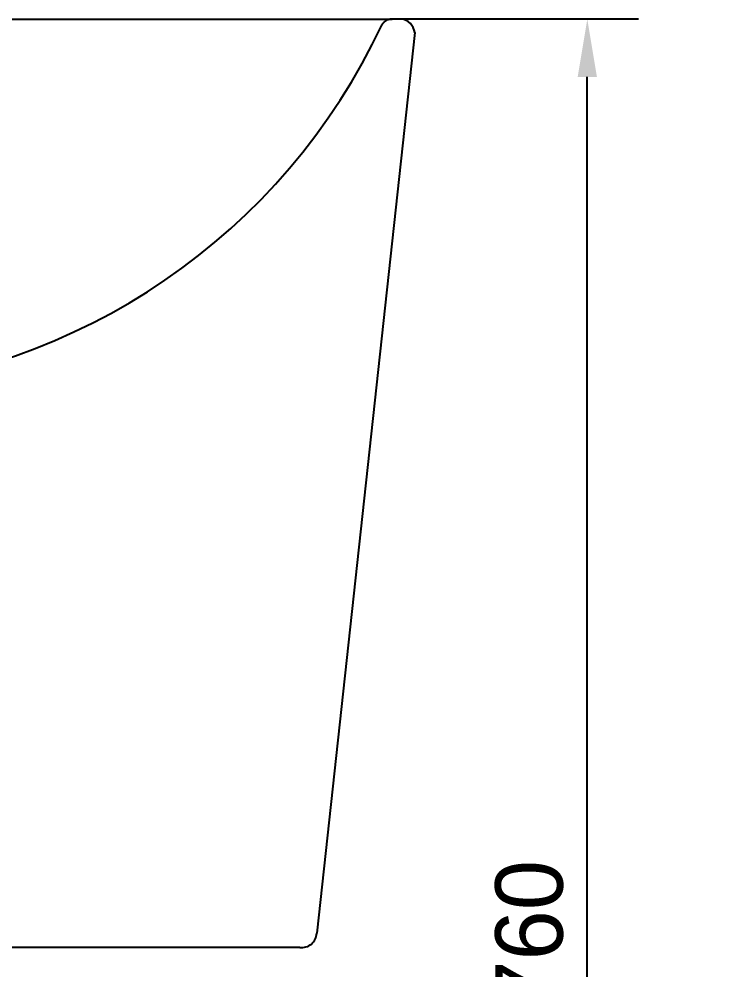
# Model space of a CAD drawing. Header units: millimetres. Extents: x 14558 to 16983, y -260 to 3171.
# Drawn here: x 15473.9 to 15766.4, y 995.3 to 1389.7 of the extents above; entities that cross this region are included whole.
import ezdxf
from ezdxf.lldxf.tags import DXFTag

# ---------------------------------------------------------------- set-up
doc = ezdxf.new("R2010")
doc.units = ezdxf.units.MM
doc.header["$LTSCALE"] = 0.2
doc.layers.add('2', color=2, linetype='HIDDEN')
doc.layers.add('DEFAULT', color=7, linetype='Continuous')
doc.styles.add('h', font='', dxfattribs={"height": 28})
doc.styles.get('h').set_extended_font_data('Haansoft Batang')
tags = doc.linetypes.add('HIDDEN', pattern=[9.525, 6.35, -3.175]).pattern_tags.tags
tags[6:7] = [DXFTag(74, 4), DXFTag(75, 0), DXFTag(340, '0'), DXFTag(46, 1.0), DXFTag(50, 0.0), DXFTag(44, 0.0), DXFTag(45, 0.0)]
tags[4:5] = [DXFTag(74, 4), DXFTag(75, 0), DXFTag(340, '0'), DXFTag(46, 1.0), DXFTag(50, 0.0), DXFTag(44, 0.0), DXFTag(45, 0.0)]
doc.dimstyles.new('AM_ISO$0', dxfattribs={"dimtxt": 28, "dimasz": 24, "dimexe": 10, "dimexo": 0, "dimgap": 10, "dimtad": 1, "dimdec": 0, "dimdsep": 46, "dimtxsty": 'h', "dimcen": -5, "dimclrd": 256, "dimclre": 256, "dimclrt": 256, "dimadec": 0, "dimazin": 2, "dimtp": 0.1, "dimtm": 0.1, "dimtfac": 0.71, "dimtdec": 0, "dimtmove": 0, "dimatfit": 3, "dimfxl": 0, "dimlwd": -1, "dimlwe": -1, "dimarcsym": 0})

# ---------------------------------------------------------------- blocks, each defined once
blk = doc.blocks.new('*D22')
at = {"linetype": 'ByBlock'}
for p, q in [((15730.87, 1389.65), (15699.67, 1389.65)), ((15709.67, 653.36), (15709.67, 1365.65)), ((15766.38, 629.36), (15699.67, 629.36))]:
    blk.add_line(p, q, dxfattribs=at)
for points in [[(15705.67, 1365.65), (15713.67, 1365.65), (15709.67, 1389.65)], [(15705.67, 653.36), (15713.67, 653.36), (15709.67, 629.36)]]:
    blk.add_solid(points)
at = {"layer": 'Defpoints', "color": 0}
for p in [(15709.67, 1389.65), (15730.87, 1389.65), (15766.38, 629.36, 0)]:
    blk.add_point(p, dxfattribs=at)
at = {"insert": (15685.67, 1009.65), "char_height": 28, "attachment_point": 5, "rotation": 90, "style": 'h'}
blk.add_mtext('760', dxfattribs=at)

msp = doc.modelspace()

# ---------------------------------------------------------------- linework, layer by layer
for p, q in [((15057.56, 1389.65), (15628.69, 1389.65)), ((15706.26, 1389.65, 0), (15632.49, 1389.65)), ((15638.12, 1384.05, -0.01), (15597.43, 1010.56, -0.16)), ((15590.34, 1004.65, -0.51), (15095.91, 1004.65, -0.51))]:
    msp.add_line(p, q)
msp.add_arc((15630.55, 1322.42), 67.26, 88.3501, 91.7008)
at = {"extrusion": (-3.6438e-17, -0.002181, 0.999998)}
msp.add_arc((15631.6, 1383.11, -3.03), 6.59, 8.1454, 82.2649, dxfattribs=at)
at = {"extrusion": (2.03466e-18, -0.002181, 0.999998)}
msp.add_arc((15591.16, 1010.86, -2.03), 6.27, 262.4094, 357.1884, dxfattribs=at)
at = {"layer": '2', "color": 0}
msp.add_arc((15385.56, 1499.08), 263.73, 273.8204, 334.888, dxfattribs=at)
at = {"layer": 'DEFAULT', "color": 0}
msp.add_rational_spline([(15628.69, 1389.65), (15625.81, 1389.65), (15624.36, 1387.16)], [1, 0.866746735135, 1], degree=2, dxfattribs=at)

# ---------------------------------------------------------------- dimensions: what is measured, and where the dimension line sits
dim = msp.add_linear_dim(base=(15709.67, 1389.65, 0), p1=(15766.38, 629.36), p2=(15730.87, 1389.65, 0), angle=90, dimstyle='AM_ISO$0')
dim.commit()
dim.dimension.update_dxf_attribs({"geometry": '*D22', "text_midpoint": (15709.67, 1009.65, 0), "dimtype": 160})

doc.saveas('drawing.dxf')
